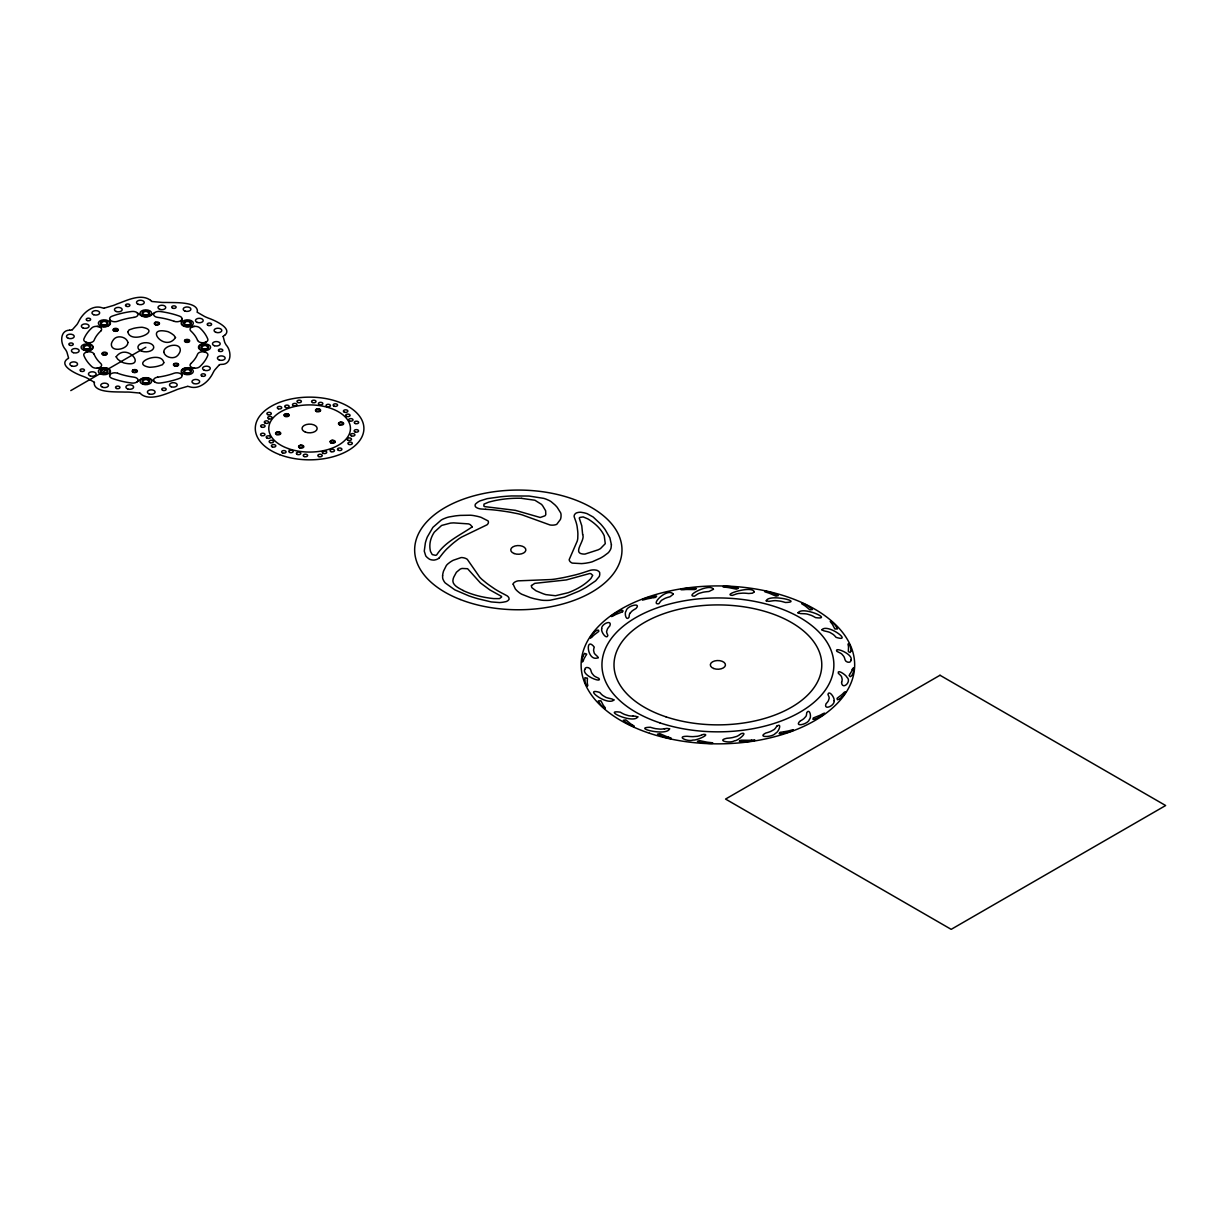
<?xml version="1.0" encoding="UTF-8"?>
<svg xmlns="http://www.w3.org/2000/svg" width="1227" height="1227" viewBox="0 0 1227 1227"><rect width="100%" height="100%" fill="white"/><g stroke="black" fill="none" stroke-linecap="round" stroke-linejoin="round"><path stroke-width="1.5" d="M587.365 680.019L587.426 678.746A6.534 3.773 0 0 0 587.38 678.132L584.911 677.733L585.003 681.292A36.933 21.319 0 0 0 586.567 685.663L586.598 685.709A3.252 1.871 0 0 0 586.92 686.184M587.334 680.525L587.288 682.672A24.325 14.049 0 0 0 587.442 683.884L587.702 685.019A30.997 17.899 0 0 1 587.81 685.663L587.043 686.215M68.528 357.87L67.01 352.425A27.623 15.951 0 0 0 66.227 350.769L65.905 350.216A46.028 26.58 0 0 1 65.568 349.618C60.108 343.959 59.602 330.216 69.617 330.186M824.697 713.47L824.697 713.5A3.252 1.871 0 0 1 824.237 713.976A36.933 21.319 0 0 1 819.038 717.35M223.161 336.566L224.648 342.118A27.623 15.951 0 0 0 225.431 343.759L225.768 344.327A46.028 26.58 0 0 1 226.09 344.91C231.642 350.753 232.041 364.603 221.642 364.373A6.104 3.528 0 0 0 219.48 364.664M109.648 375.416L110.445 371.796A6.35 3.666 0 0 0 103.344 367.701L97.071 368.161M182.01 319.112L181.213 322.732A6.35 3.666 0 0 0 188.314 326.842L194.587 326.382M830.342 621.383L830.51 621.92A30.997 17.899 0 0 0 830.94 622.503L831.783 623.546A24.325 14.049 0 0 1 832.596 624.666L834.559 628.439A6.534 3.773 0 0 0 834.943 629.006L837.489 628.945L835.495 625.571A36.933 21.319 0 0 0 831.676 621.69A3.252 1.871 0 0 0 831.062 621.261L830.495 621.291M852.274 669.681L852.504 668.96A30.997 17.899 0 0 1 852.734 668.332L853.823 668.009M852.351 669.405L852.136 670.095A24.325 14.049 0 0 1 851.63 671.276L850.434 673.301M94.418 382.333A6.104 3.528 0 0 1 94.172 383.606C95.277 393.161 116.396 391.674 124.909 392.073A46.028 26.58 0 0 0 125.982 392.073L126.994 392.057A27.623 15.951 0 0 1 129.97 392.149L139.571 393.039M582.733 656.782L584.543 653.377L586.675 654.114A6.534 3.773 0 0 1 586.399 654.789L585.754 655.847M852.059 675.203L853.056 672.994A36.933 21.319 0 0 0 853.915 668.546L853.915 668.5A3.252 1.871 0 0 0 853.854 667.994M851.86 675.617L850.311 676.706L849.13 675.571A6.534 3.773 0 0 1 849.391 674.988L850.234 673.623M590.463 637.181L590.494 637.135A36.933 21.319 0 0 1 593.623 633.04M585.248 656.629L584.159 658.5A24.325 14.049 0 0 0 583.653 659.681L583.285 660.816A30.997 17.899 0 0 1 583.055 661.43L582.073 661.859M629.896 613.347L631.997 611.077A26.871 15.522 0 0 1 634.926 609.144L635.356 608.899A25.721 14.847 0 0 0 635.985 608.531C641.966 601.997 626.66 605.831 626.184 610.801C623.991 612.979 626.199 621.66 629.006 617.258A51.565 29.77 0 0 0 629.144 616.353L629.252 615.433A30.522 17.623 0 0 1 629.344 614.804L629.39 614.604A11.488 6.626 0 0 1 629.88 613.347M776.936 726.047C782.427 722.32 778.593 732.427 775.418 733.332C773.041 737.289 756.522 737.872 765.633 733.102A25.721 14.847 0 0 1 766.43 732.872L766.967 732.718A26.871 15.522 0 0 0 770.801 731.384L774.007 729.605A11.488 6.626 0 0 0 775.157 728.501L775.311 728.317A30.522 17.623 0 0 0 775.74 727.734L776.338 726.875A51.565 29.77 0 0 1 776.936 726.047M439.312 557.81L441.337 555.279A109.157 63.022 0 0 1 446.674 549.067L451.107 544.987A210.645 121.611 0 0 1 453.852 542.625L458.53 539.036A53.973 31.166 0 0 1 461.689 537.043L486.996 524.819A8.221 4.739 0 0 0 488.423 522.472L488.361 521.598A4.923 2.837 0 0 0 487.993 520.861L481.076 517.349A38.39 22.163 0 0 0 477.073 516.26L473.821 515.616A23.911 13.804 0 0 0 470.401 515.217L460.278 515.401A70.552 40.736 0 0 0 455.37 515.892L448.944 516.981A20.522 11.841 0 0 0 446.214 517.794L443.775 518.76A24.985 14.433 0 0 0 441.306 520.003L432.901 527.365L427.303 537.027A125.66 72.546 0 0 0 425.355 542.947L424.266 551.138L425.754 555.908A30.92 17.853 0 0 0 427.425 557.672L429.358 559.129A5.169 2.991 0 0 0 430.232 559.512L430.539 559.604A8.313 4.801 0 0 0 431.889 559.926L433.361 560.079A4.248 2.454 0 0 0 434.45 560.033L436.183 559.619A8.834 5.092 0 0 0 439.327 557.81M593.684 633.055C594.374 631.629 599.267 628.27 598.807 631.307A6.534 3.773 0 0 1 598.239 631.813L594.129 634.942A24.325 14.049 0 0 0 593.009 635.985L592.058 636.997A30.997 17.899 0 0 1 591.491 637.549L590.524 637.887M842.105 696.706L839.974 698.638M680.924 589.374L681.031 589.297A3.252 1.871 0 0 1 681.829 589.083L681.905 589.067A36.933 21.319 0 0 1 689.482 588.132L696.445 588.531L694.942 589.527A6.534 3.773 0 0 1 693.899 589.558L687.089 589.481A24.325 14.049 0 0 0 684.988 589.573L684.267 589.62M754.85 740.433L754.881 740.402A3.252 1.871 0 0 1 753.961 740.679L753.884 740.709A36.933 21.319 0 0 1 746.323 741.645L741.721 741.752M839.559 698.991L837.443 699.743L836.998 698.47A6.534 3.773 0 0 1 837.55 697.948L841.661 694.819A24.325 14.049 0 0 0 842.78 693.776L843.731 692.78A30.997 17.899 0 0 1 844.299 692.227L845.357 691.921M154.725 312.594L150.86 315.477A6.35 3.666 0 0 1 140.814 315.477L136.933 312.594M136.933 381.95L140.814 379.066A6.35 3.666 0 0 1 150.86 379.066L154.725 381.95M740.034 734.452L740.295 734.267A51.565 29.77 0 0 1 741.323 733.593C748.976 731.43 737.611 741.2 734.467 740.786C730.326 743.623 715.786 740.709 726.783 738.286A25.721 14.847 0 0 1 727.672 738.194L728.271 738.148A26.871 15.522 0 0 0 732.611 737.565L736.614 736.445A11.488 6.626 0 0 0 738.301 735.602L738.547 735.448A30.522 17.623 0 0 0 739.267 734.973L739.513 734.804M622.61 611.706C624.528 608.684 618.454 611.383 616.798 612.457M72.362 329.695L76.81 324.695A27.638 15.951 0 0 0 77.868 323.084L78.16 322.532A46.028 26.58 0 0 1 78.497 321.934C82.408 313.545 92.071 304.526 101.918 307.701A6.104 3.528 0 0 0 103.958 308.207M219.296 364.848L214.848 369.848A27.623 15.951 0 0 0 213.789 371.444L213.498 372.011A46.028 26.58 0 0 1 213.161 372.594C209.25 381.06 199.725 389.803 189.863 386.873A6.104 3.528 0 0 0 187.7 386.336M723.117 586.491L723.301 586.414A3.252 1.871 0 0 1 724.16 586.368L724.252 586.353A36.933 21.319 0 0 1 731.952 586.813L738.347 588.362L736.415 589.113A6.534 3.773 0 0 1 735.387 588.96L728.961 587.672A24.325 14.049 0 0 0 726.905 587.38L724.958 587.166A30.997 17.899 0 0 1 723.869 587.027L723.04 586.813M712.642 743.301L712.504 743.363A3.252 1.871 0 0 1 711.629 743.409L711.553 743.424A36.933 21.319 0 0 1 703.838 742.964L701.231 742.534M70.783 390.6L145.829 347.272M764.712 591.307L765.034 591.215A3.252 1.871 0 0 1 765.893 591.322A36.933 21.319 0 0 1 773.056 593.147L778.301 595.601L776.062 596.123A6.534 3.773 0 0 1 775.173 595.801L769.758 593.423A24.325 14.049 0 0 0 767.949 592.779L766.215 592.242A30.997 17.899 0 0 1 765.249 591.905L764.605 591.583M671 738.501L670.878 738.547A3.252 1.871 0 0 1 669.911 738.455A36.933 21.319 0 0 1 662.733 736.629L657.503 734.16L659.743 733.639A6.534 3.773 0 0 1 660.617 733.976L666.046 736.338A24.325 14.049 0 0 0 667.841 736.982L668.27 737.12M801.676 603.316L802.151 603.239A3.252 1.871 0 0 1 802.903 603.485L802.979 603.5A36.933 21.319 0 0 1 808.746 606.491M634.114 726.461L633.699 726.537A3.252 1.871 0 0 1 632.887 726.292A36.933 21.319 0 0 1 627.043 723.286M614.067 615.417L614.589 615.126A24.325 14.049 0 0 1 616.199 614.328L621.798 612.089A6.534 3.773 0 0 0 622.61 611.706M613.715 615.601L613.147 615.908A30.997 17.899 0 0 1 612.319 616.337L611.276 616.537M224.587 335.385C233.36 328.376 214.065 320.063 208.375 318.13A46.028 26.58 0 0 0 207.501 317.762L206.673 317.425A27.623 15.951 0 0 1 204.357 316.351L197.486 312.364M818.992 717.32L816.17 718.654M815.341 719.037L812.934 719.359L813.194 718.071A6.534 3.773 0 0 1 813.992 717.688L819.59 715.448A24.325 14.049 0 0 0 821.2 714.651L822.642 713.869A30.997 17.899 0 0 1 823.47 713.439L824.544 713.255M85.767 352.394L90.767 350.17A6.35 3.666 0 0 0 90.767 344.373L85.767 342.134M205.891 342.134L200.891 344.373A6.35 3.666 0 0 0 200.891 350.17L205.891 352.394M792.719 730.571L792.78 730.556A36.933 21.319 0 0 1 786.016 732.826L782.887 733.485M701.706 734.988L702.074 734.866A51.565 29.77 0 0 1 703.393 734.406C711.66 733.915 695.77 740.924 693.04 740.019C687.749 742.182 675.387 736.292 687.059 736.277A25.721 14.847 0 0 1 687.948 736.353L688.546 736.415A26.871 15.522 0 0 0 692.994 736.645L697.396 736.292A11.488 6.626 0 0 0 699.451 735.771L699.773 735.679A30.522 17.623 0 0 0 700.709 735.356L701.031 735.234M780.065 732.473L779.13 733.654L782.289 733.623M652.902 597.856L654.758 597.534A6.534 3.773 0 0 0 655.739 597.319L656.66 596.123L649.804 596.997A36.933 21.319 0 0 0 643.086 599.205L643.009 599.221A3.252 1.871 0 0 0 642.335 599.558M784.283 731.691L787.55 731.108A24.325 14.049 0 0 0 789.513 730.648L791.308 730.157A30.997 17.899 0 0 1 792.32 729.896L793.317 729.835M651.782 598.024L648.239 598.669A24.325 14.049 0 0 0 646.292 599.129L644.482 599.62A30.997 17.899 0 0 1 643.469 599.88L642.534 599.957M783.455 731.829L781.032 732.243A6.534 3.773 0 0 0 780.05 732.458M664.206 728.792L664.973 728.669M104.295 308.115L112.976 305.584A27.623 15.951 0 0 0 115.461 304.649L116.274 304.296A46.028 26.58 0 0 1 117.148 303.928C126.933 300.431 141.243 293.115 150.584 300.354M187.363 386.413L178.682 388.959A27.623 15.951 0 0 0 176.197 389.895L175.384 390.247A46.028 26.58 0 0 1 174.51 390.615C164.771 394.434 149.924 401.014 141.136 394.266A6.104 3.528 0 0 0 139.939 393.085M751.522 740.142L752.78 740.05A30.997 17.899 0 0 1 753.884 739.988L754.82 740.08M683.776 589.666L683.01 589.712A30.997 17.899 0 0 1 681.921 589.773L681.046 589.727M751.292 740.172L750.801 740.203A24.325 14.049 0 0 1 748.7 740.295L742.044 740.203A6.534 3.773 0 0 0 740.847 740.249L739.329 741.2L741.599 741.768M69.74 330.17L70.016 330.155A6.104 3.528 0 0 0 72.178 329.879M632.626 716.077L633.423 716.108M521.674 498.377L534.895 500.233L541.552 504.404A99.954 57.7 0 0 1 542.84 506.045L545.647 510.8L545.8 514.558A8.558 4.939 0 0 1 544.941 515.815L540.202 517.487L515.386 510.34L484.757 506.628A4.049 2.347 0 0 1 483.821 506.076L484.005 504.098L488.607 502.18A67.102 38.743 0 0 1 521.674 498.3M485.693 509.297L480.892 508.975A8.834 5.092 0 0 1 476.935 507.809L475.723 506.981A4.248 2.454 0 0 1 475.309 506.398L475.11 505.539A8.313 4.801 0 0 1 475.217 504.711L475.278 504.512A5.169 2.991 0 0 1 475.647 503.914L477.441 502.395A30.92 17.853 0 0 1 479.849 500.938L487.211 498.653L501.076 496.72A125.66 72.546 0 0 1 511.414 495.953L529.052 496.045L543.776 498.377A24.985 14.433 0 0 1 546.598 499.358L548.944 500.386A20.522 11.841 0 0 1 551.107 501.644L554.895 504.834A70.552 40.736 0 0 1 557.242 507.38L560.678 512.886A23.911 13.804 0 0 1 561.061 514.88L561.015 516.858A38.39 22.163 0 0 1 560.448 519.404L556.797 524.282A4.923 2.837 0 0 1 555.693 524.711L554.267 525.018A8.221 4.739 0 0 1 549.987 524.957L522.027 514.834A53.973 31.166 0 0 0 517.748 513.714L510.401 512.257A210.645 121.611 0 0 0 505.662 511.475L497.548 510.34A109.157 63.022 0 0 0 485.693 509.312M97.071 326.382L103.344 326.842A6.35 3.666 0 0 0 110.445 322.732L109.648 319.112M194.587 368.161L188.314 367.701A6.35 3.666 0 0 0 181.213 371.796L182.01 375.416M700.632 742.442L699.405 742.243M699.298 742.228L697.427 741.261L699.39 740.663A6.534 3.773 0 0 1 700.402 740.801L703.04 741.353M703.592 741.461L706.829 742.105A24.325 14.049 0 0 0 708.884 742.381L710.832 742.596A30.997 17.899 0 0 1 711.921 742.734L712.764 742.979M848.839 643.608L847.995 644.114A30.997 17.899 0 0 0 848.102 644.742L848.348 645.893A24.325 14.049 0 0 1 848.517 647.104L848.363 651.031A6.534 3.773 0 0 0 848.424 651.644L850.096 652.519L851.047 651.123M152.087 301.505L161.703 302.394A27.623 15.951 0 0 0 164.663 302.471L165.676 302.471A46.028 26.58 0 0 1 166.749 302.471C175.124 302.716 196.78 301.627 197.44 310.922A6.104 3.528 0 0 0 197.24 312.21M604.758 708.485L605.31 707.887A30.997 17.899 0 0 0 604.85 707.273L604.006 706.231A24.325 14.049 0 0 1 603.193 705.096L601.23 701.338A6.534 3.773 0 0 0 600.847 700.77L598.285 700.893L600.294 704.191A36.933 21.319 0 0 0 604.129 708.086L604.159 708.117M668.485 737.182L669.589 737.534A30.997 17.899 0 0 1 670.54 737.856L671.215 738.225M463.146 590.463C458.944 588.224 451.183 584.865 453.177 578.837A99.954 57.7 0 0 1 453.806 577.073L456.398 572.273L460.094 569.19A8.558 4.939 0 0 1 462.058 568.454L467.594 568.715L480.401 582.917L489.941 589.972L501.398 596.322A4.049 2.347 0 0 1 501.582 597.089L499.435 598.623L493.76 598.607A67.102 38.743 0 0 1 463.054 590.524M632.196 724.835L633.071 725.356A30.997 17.899 0 0 1 633.792 725.847L634.236 726.246M632.028 724.728L631.706 724.528A24.325 14.049 0 0 1 630.325 723.593L626.445 720.372A6.534 3.773 0 0 0 625.785 719.896L623.347 720.28L627.089 723.255M808.7 606.521L812.443 609.497L810.019 609.865A6.534 3.773 0 0 1 809.345 609.405L805.464 606.184A24.325 14.049 0 0 0 804.084 605.248L802.734 604.405A30.997 17.899 0 0 1 801.998 603.929L801.568 603.561M94.172 382.18L87.316 378.192A27.623 15.951 0 0 0 85 377.118L84.172 376.781A46.028 26.58 0 0 1 83.298 376.413C77.715 374.572 58.236 366.121 67.071 359.158A6.104 3.528 0 0 0 68.543 358.192M845.449 691.997L845.495 692.105A3.252 1.871 0 0 1 845.311 692.595A36.933 21.319 0 0 1 842.167 696.737M590.34 637.764L590.325 637.733A3.252 1.871 0 0 1 590.478 637.181M851.017 650.77L850.786 648.485A36.933 21.319 0 0 0 849.222 644.098L849.207 644.068A3.252 1.871 0 0 0 848.869 643.592M841.768 681.829A26.871 15.522 0 0 0 842.182 679.267L841.569 676.721A11.488 6.626 0 0 0 840.679 675.525L840.51 675.356A30.522 17.623 0 0 0 839.958 674.804L839.099 674.022A51.565 29.77 0 0 1 838.302 673.255C837.09 668.822 846.093 674.988 846.967 677.273C852.029 681.445 842.52 690.448 841.553 682.687A25.721 14.847 0 0 1 841.676 682.181M800.863 720.632A26.871 15.522 0 0 0 803.808 718.7L805.894 716.43A11.488 6.626 0 0 0 806.4 715.172L806.446 714.958A30.522 17.623 0 0 0 806.538 714.329L806.66 713.408A51.565 29.77 0 0 1 806.783 712.519C809.835 708.04 811.814 717.366 809.36 719.467C808.409 724.145 793.808 727.642 799.805 721.246A25.721 14.847 0 0 1 800.433 720.878M793.455 730.218A3.252 1.871 0 0 1 792.765 730.54M604.727 708.5A3.252 1.871 0 0 1 604.175 708.117M582.672 656.767A36.933 21.319 0 0 0 581.874 661.215A3.252 1.871 0 0 0 581.935 661.767M616.752 612.426A36.933 21.319 0 0 0 611.583 615.755A3.252 1.871 0 0 0 611.077 616.23M151.719 301.459A6.104 3.528 0 0 1 150.63 300.339M223.115 336.351A6.104 3.528 0 0 1 224.618 335.4M598.285 657.626C587.073 662.81 584.712 635.126 594.251 647.089A25.721 14.847 0 0 1 594.113 647.595L594.006 647.948A26.871 15.522 0 0 0 593.607 650.509L594.221 653.055A11.488 6.626 0 0 0 595.11 654.236L595.279 654.42A30.522 17.623 0 0 0 595.847 654.957L596.69 655.755A51.565 29.77 0 0 1 597.488 656.522L598.285 657.626M713.454 589.267L709.007 591.491A25.721 14.847 0 0 1 708.132 591.567L707.534 591.629A26.871 15.522 0 0 0 703.178 592.196L699.175 593.316A11.488 6.626 0 0 0 697.488 594.175L697.243 594.328A30.522 17.623 0 0 0 696.522 594.804L695.494 595.509A51.565 29.77 0 0 1 694.482 596.184C683.884 596.322 710.019 582.656 713.454 589.328M673.332 594.159L670.157 596.675A25.721 14.847 0 0 1 669.359 596.905L668.822 597.058A26.871 15.522 0 0 0 664.988 598.377L661.782 600.156A11.488 6.626 0 0 0 660.647 601.276L660.494 601.46A30.522 17.623 0 0 0 660.065 602.043L659.451 602.902A51.565 29.77 0 0 1 658.853 603.73C649.497 605.402 667.457 586.981 673.332 594.159M611.414 544.757L611.061 547.963A24.985 14.433 0 0 1 610.34 549.819L609.359 551.429A20.522 11.841 0 0 1 607.963 553.009L603.868 556.061A70.552 40.736 0 0 1 600.417 558.132L592.411 561.721A23.911 13.804 0 0 1 589.236 562.564L585.954 563.147A38.39 22.163 0 0 1 581.583 563.607L572.426 563.116A4.923 2.837 0 0 1 571.368 562.656L570.432 561.951A8.221 4.739 0 0 1 569.19 559.589L577.227 541.107A53.973 31.166 0 0 0 577.764 538.423L577.886 533.929A210.645 121.611 0 0 0 577.702 531.092L577.089 526.276A109.157 63.022 0 0 0 575.126 519.45L574.175 516.705A8.834 5.092 0 0 1 574.88 514.174L575.862 513.254A4.248 2.454 0 0 1 576.69 512.855L578.04 512.472A8.313 4.801 0 0 1 579.466 512.273L579.804 512.257A5.169 2.991 0 0 1 580.908 512.257L583.945 512.779A30.92 17.853 0 0 1 587.089 513.653L593.147 516.996L600.616 524.006A125.66 72.546 0 0 1 605.064 529.45L609.896 537.871L611.414 544.757M116.151 356.796L117.7 359.174A32.73 18.896 0 0 0 118.329 359.68L118.804 360.032A25.813 14.893 0 0 0 121.074 361.566A25.813 14.893 0 0 0 123.728 362.87C148.436 369.051 127.194 341.658 116.151 356.796M175.507 337.548C164.97 353.115 142.899 325.569 167.946 331.658A25.813 14.893 0 0 1 170.584 332.977A25.813 14.893 0 0 1 172.854 334.511L173.329 334.864A32.73 18.896 0 0 1 173.958 335.37L175.507 337.548M754.237 591.828L752.519 593.193L748.731 593.5A25.721 14.847 0 0 1 747.841 593.423L747.243 593.362A26.871 15.522 0 0 0 742.795 593.132L738.393 593.485A11.488 6.626 0 0 0 736.338 593.991L736.031 594.098A30.522 17.623 0 0 0 735.08 594.42L733.731 594.911A51.565 29.77 0 0 1 732.396 595.371C721.369 594.865 752.105 585.126 754.237 591.828M582.641 534.435C585.77 540.248 572.104 552.84 582.718 553.99A8.558 4.939 0 0 0 585.049 554.067L598.163 549.819A99.954 57.7 0 0 0 600.463 548.607L605.279 543.653L604.236 535.831A67.102 38.743 0 0 0 587.764 518.852L583.178 516.92L579.88 517.426A4.049 2.347 0 0 0 579.251 518.101L581.782 525.785L582.641 534.435M669.589 728.807C666.752 736.66 631.368 727.534 650.356 727.274A25.721 14.847 0 0 1 651.169 727.519L651.706 727.672A26.871 15.522 0 0 0 655.801 728.685L660.187 729.129A11.488 6.626 0 0 0 662.411 729.022L662.764 728.976A30.522 17.623 0 0 0 663.838 728.838L665.387 728.623A51.565 29.77 0 0 1 666.905 728.409L669.589 728.807M766.2 600.908L768.9 601.353A51.565 29.77 0 0 0 770.403 601.153L771.952 600.939A30.522 17.623 0 0 1 773.025 600.785L773.378 600.755A11.488 6.626 0 0 1 775.617 600.632L779.989 601.092A26.871 15.522 0 0 1 784.084 602.104L784.636 602.258A25.721 14.847 0 0 0 785.433 602.488C804.467 602.043 768.884 593.439 766.231 600.77M513.162 584.221L515.294 588.883A38.39 22.163 0 0 0 517.426 591.138L519.404 592.764A23.911 13.804 0 0 0 521.751 594.236L530.125 597.534A70.552 40.736 0 0 0 534.604 598.791L540.923 600.08A20.522 11.841 0 0 0 543.944 600.371L546.905 600.417A24.985 14.433 0 0 0 550.171 600.233L564.466 597.135L578.837 591.215A125.66 72.546 0 0 0 586.429 587.089L595.662 580.831L599.297 576.475A30.92 17.853 0 0 0 599.758 574.481L599.681 572.641A5.169 2.991 0 0 0 599.359 572.043L599.205 571.859A8.313 4.801 0 0 0 598.439 571.138L597.411 570.509A4.248 2.454 0 0 0 596.475 570.187L594.666 569.926A8.834 5.092 0 0 0 590.264 570.31L586.061 571.69A109.157 63.022 0 0 1 575.417 574.896L567.672 576.705A210.645 121.611 0 0 1 563.04 577.687L555.616 579.006A53.973 31.166 0 0 1 551.03 579.543L518.101 580.846A8.221 4.739 0 0 0 514.573 582.258L513.714 582.978A4.923 2.837 0 0 0 513.269 583.699L513.162 584.221M127.884 342.348C128.221 349.434 110.706 352.87 111.366 344.02A25.813 14.893 0 0 1 112.025 342.042A25.813 14.893 0 0 1 113.175 340.14L113.467 339.726A32.73 18.896 0 0 1 113.912 339.158C117.593 334.848 126.565 336.888 127.884 342.348M163.789 352.088C164.939 357.624 174.065 359.71 177.746 355.385A32.73 18.896 0 0 0 178.191 354.818L178.498 354.404A25.813 14.893 0 0 0 179.648 352.502A25.813 14.893 0 0 0 180.292 350.523C180.89 341.612 163.482 345.308 163.789 351.98M531.444 585.54L531.49 586.537A8.558 4.939 0 0 0 532.073 587.84L536.03 590.816L543.132 593.73A99.954 57.7 0 0 0 545.846 594.62L555.478 595.724L568.055 592.733A67.102 38.743 0 0 0 590.939 578.438L592.718 575.325L590.847 573.669A4.049 2.347 0 0 0 589.543 573.546L566.353 579.926L534.803 583.346L531.444 585.54M584.742 669.543C581.675 675.463 602.81 683.562 598.899 678.408A51.565 29.77 0 0 0 597.733 677.825L596.506 677.227A30.522 17.623 0 0 1 595.678 676.813L595.417 676.675A11.488 6.626 0 0 1 593.929 675.694L592.012 673.378A26.871 15.522 0 0 1 591.015 670.878L590.923 670.525A25.721 14.847 0 0 0 590.77 670.019C590.218 667.381 584.957 666.108 584.742 669.543M851.063 660.003C851.139 663.654 845.587 662.503 845.02 659.758A25.721 14.847 0 0 1 844.882 659.252L844.789 658.899A26.871 15.522 0 0 0 843.793 656.384L841.845 654.083A11.488 6.626 0 0 0 840.372 653.101L840.112 652.963A30.522 17.623 0 0 0 839.283 652.549L838.072 651.951A51.565 29.77 0 0 1 836.891 651.368C833.654 646.2 853.348 654.068 851.063 660.003M601.69 628.776C600.647 631.721 606.751 640.126 607.856 635.448A51.565 29.77 0 0 0 607.503 634.574L607.12 633.669A30.522 17.623 0 0 1 606.874 633.055L606.813 632.856A11.488 6.626 0 0 1 606.598 631.568L607.411 629.037A26.871 15.522 0 0 1 609.144 626.675L609.42 626.353A25.721 14.847 0 0 0 609.834 625.893C612.549 619.114 601 623.945 601.69 628.776M834.099 700.74C835.142 705.571 823.378 710.801 825.97 703.884A25.721 14.847 0 0 1 826.369 703.408L826.645 703.102A26.871 15.522 0 0 0 828.394 700.74L829.176 698.209A11.488 6.626 0 0 0 828.977 696.921L828.915 696.721A30.522 17.623 0 0 0 828.67 696.092L828.286 695.203A51.565 29.77 0 0 1 827.934 694.329C828.992 689.681 834.989 697.856 834.099 700.74M442.594 575.693L442.64 577.825A20.522 11.841 0 0 0 443.116 579.573L443.959 581.215A24.985 14.433 0 0 0 445.248 582.963L454.788 589.834L468.959 595.908A125.66 72.546 0 0 0 478.116 598.791L491.291 601.936L499.588 602.58A30.92 17.853 0 0 0 503.009 602.212L506.015 601.613A5.169 2.991 0 0 0 506.904 601.245L507.165 601.107A8.313 4.801 0 0 0 508.101 600.463L508.822 599.696A4.248 2.454 0 0 0 509.067 599.083L508.944 598.009A8.834 5.092 0 0 0 506.935 595.724L503.361 593.837A109.157 63.022 0 0 1 494.803 588.991L489.435 585.294A210.645 121.611 0 0 1 486.383 583.055L481.92 579.374A53.973 31.166 0 0 1 479.604 577.027L467.303 559.343A8.221 4.739 0 0 0 463.883 557.856L462.426 557.61A4.923 2.837 0 0 0 461.091 557.579L453.177 560.294A38.39 22.163 0 0 0 450.125 562.15L448.054 563.745A23.911 13.804 0 0 0 446.352 565.494L443.53 571.107A70.552 40.736 0 0 0 442.824 573.96L442.594 575.693M127.853 331.673C129.771 344.894 162.976 330.738 142.041 327.256A32.73 18.896 0 0 0 140.967 327.318L140.2 327.364A25.813 14.893 0 0 0 136.764 327.747A25.813 14.893 0 0 0 133.482 328.407L129.172 329.833L127.853 331.673M163.82 362.732L162.485 364.71L158.191 366.121A25.813 14.893 0 0 1 154.893 366.796A25.813 14.893 0 0 1 151.458 367.164L150.691 367.226A32.73 18.896 0 0 1 149.617 367.287C128.789 363.683 161.596 349.848 163.82 362.732M613.929 699.881L611.966 698.976A51.565 29.77 0 0 0 610.525 698.623L609.052 698.286A30.522 17.623 0 0 1 608.04 698.025L607.718 697.948A11.488 6.626 0 0 1 605.785 697.289L602.718 695.433A26.871 15.522 0 0 1 600.432 693.209L600.156 692.902A25.721 14.847 0 0 0 599.742 692.442C582.304 687.105 607.028 706.185 613.883 700.034M821.86 629.834L823.823 630.801A51.565 29.77 0 0 0 825.265 631.153L826.737 631.491A30.522 17.623 0 0 1 827.75 631.736L828.072 631.828A11.488 6.626 0 0 1 830.004 632.488L833.072 634.344A26.871 15.522 0 0 1 835.372 636.552L835.648 636.859A25.721 14.847 0 0 0 836.047 637.334C853.823 642.933 827.688 623.086 821.906 629.727M472.242 526.858C460.125 535.248 444.987 541.843 436.643 554.957A4.049 2.347 0 0 1 435.447 555.31L432.241 554.589L430.508 551.475A67.102 38.743 0 0 1 434.343 532.119L441.597 525.463L450.524 523.085A99.954 57.7 0 0 1 453.637 522.886L468.576 523.898A8.558 4.939 0 0 1 470.37 524.757L472.242 526.858M637.795 716.875C633.255 724.298 601.368 709.421 620.264 712.181A25.721 14.847 0 0 1 620.908 712.534L621.337 712.795A26.871 15.522 0 0 0 624.696 714.482L628.623 715.694A11.488 6.626 0 0 0 630.801 715.985L631.153 716.001A30.522 17.623 0 0 0 632.242 716.062L633.838 716.123A51.565 29.77 0 0 1 635.387 716.2L637.795 716.875M798.01 612.84L800.403 613.561A51.565 29.77 0 0 0 801.952 613.638L803.547 613.715A30.522 17.623 0 0 1 804.636 613.761L804.989 613.791A11.488 6.626 0 0 1 807.182 614.067L811.093 615.294A26.871 15.522 0 0 1 814.452 616.982L814.881 617.227A25.721 14.847 0 0 0 815.526 617.595C834.406 620.31 802.673 605.586 798.01 612.84M101.795 321.842L100.921 323.698L103.283 325.063L106.504 324.557L107.362 322.701L105.016 321.351L101.795 321.842M102.915 352.686L102.316 354.005L103.973 354.956L106.243 354.603L106.856 353.299L102.915 352.686M113.973 328.882L113.359 330.186L115.031 331.152L117.301 330.799L117.899 329.48L113.973 328.882M133.114 370.125L132.516 371.428L134.172 372.394L136.442 372.042L137.041 370.738L133.114 370.125M155.215 322.502L154.617 323.805L156.274 324.772L158.544 324.419L159.157 323.1L155.215 322.502M174.372 363.744L173.759 365.048L175.415 366.014L177.685 365.661L178.298 364.358L174.372 363.744M185.415 339.925L184.817 341.244L186.473 342.195L188.743 341.842L189.341 340.539L185.415 339.925M185.154 369.971L184.295 371.827L186.657 373.192L189.878 372.701L190.737 370.83L188.375 369.48L185.154 369.971M85.215 345.6L83.543 347.272L85.215 348.928L88.543 348.928L90.215 347.272L88.543 345.6L85.215 345.6M203.115 345.6L201.443 347.272L203.115 348.928L206.443 348.928L208.115 347.272L206.443 345.6L203.115 345.6M103.283 369.48L100.921 370.83L101.795 372.701L105.016 373.192L107.362 371.827L106.504 369.971L103.283 369.48M186.657 321.351L184.295 322.701L185.154 324.557L188.375 325.063L190.737 323.698L189.878 321.842L186.657 321.351M285.968 413.867L284.311 414.833L284.909 416.137L288.851 415.539L288.238 414.22L285.968 413.867M277.532 432.042L275.876 432.993L276.489 434.312L280.416 433.698L279.802 432.395L277.532 432.042M317.425 409.005L315.768 409.971L316.382 411.275L320.308 410.662L319.695 409.358L317.425 409.005M300.569 445.34L298.913 446.291L299.511 447.61L303.452 446.996L302.839 445.692L300.569 445.34M340.462 422.303L338.805 423.269L339.404 424.573L343.345 423.959L342.732 422.655L340.462 422.303M332.026 440.462L330.37 441.429L330.983 442.732L334.91 442.134L334.296 440.815L332.026 440.462M940.005 675.264L725.556 799.068L951.186 929.345L1165.65 805.526L940.005 675.264M145.829 311.305L142.946 312.272L142.946 314.189L145.829 315.155L148.712 314.189L148.712 312.272L145.829 311.305M145.829 379.373L142.946 380.339L142.946 382.272L145.829 383.223L148.712 382.272L148.712 380.339L145.829 379.373M713.669 668.5A7.561 4.356 0 0 0 725.433 665.203A7.561 4.356 0 0 0 714.589 660.97A7.561 4.356 0 0 0 713.669 668.5M649.512 733.271A136.764 78.957 0 0 0 854.667 664.881A136.764 78.957 0 0 0 649.512 596.506A136.764 78.957 0 0 0 649.512 733.271M659.911 722.872A115.982 66.964 0 0 0 833.869 664.881A115.982 66.964 0 0 0 659.911 606.905A115.982 66.964 0 0 0 659.911 722.872M665.954 716.829A103.881 59.97 0 0 0 821.783 664.881A103.881 59.97 0 0 0 665.954 612.948A103.881 59.97 0 0 0 665.954 716.829M514.082 553.515A7.561 4.356 0 0 0 525.846 550.217A7.561 4.356 0 0 0 515.018 545.984A7.561 4.356 0 0 0 514.082 553.515M460.202 599.482A103.681 59.862 0 0 0 621.721 554.175A103.681 59.862 0 0 0 473.008 496.076A103.681 59.862 0 0 0 460.202 599.482M305.37 432.088A7.561 4.356 0 0 0 317.149 428.79A7.561 4.356 0 0 0 306.305 424.557A7.561 4.356 0 0 0 305.37 432.088M316.627 411.582A2.623 1.518 0 0 0 320.646 410.385A2.623 1.518 0 0 0 316.842 408.974A2.623 1.518 0 0 0 316.627 411.582M339.71 424.91A2.623 1.518 0 0 0 343.683 423.652A2.623 1.518 0 0 0 339.818 422.287A2.623 1.518 0 0 0 339.71 424.91M331.336 443.085A2.623 1.518 0 0 0 335.262 441.781A2.623 1.518 0 0 0 331.336 440.462A2.623 1.518 0 0 0 331.336 443.085M299.756 447.916A2.623 1.518 0 0 0 303.79 446.72A2.623 1.518 0 0 0 299.971 445.309A2.623 1.518 0 0 0 299.756 447.916M276.781 434.634A2.623 1.518 0 0 0 280.768 433.376A2.623 1.518 0 0 0 276.888 432.027A2.623 1.518 0 0 0 276.781 434.634M285.109 416.428A2.623 1.518 0 0 0 289.189 415.293A2.623 1.518 0 0 0 285.431 413.821A2.623 1.518 0 0 0 285.109 416.428M288.222 448.576A40.844 23.589 0 0 0 350.431 429.128A40.844 23.589 0 0 0 290.155 407.747A40.844 23.589 0 0 0 288.222 448.576M279.649 454.634A54.31 31.35 0 0 0 363.805 430.386A54.31 31.35 0 0 0 285.354 400.431A54.31 31.35 0 0 0 279.649 454.634M355.232 423.53A2.224 1.288 0 0 0 358.683 422.533A2.224 1.288 0 0 0 355.462 421.321A2.224 1.288 0 0 0 355.232 423.53M349.588 420.953A2.224 1.288 0 0 0 353.023 419.956A2.224 1.288 0 0 0 349.818 418.729A2.224 1.288 0 0 0 349.588 420.953M346.643 416.459A2.224 1.288 0 0 0 350.078 415.462A2.224 1.288 0 0 0 346.873 414.235A2.224 1.288 0 0 0 346.643 416.459M344.404 412.18A2.224 1.288 0 0 0 347.855 411.183A2.224 1.288 0 0 0 344.634 409.956A2.224 1.288 0 0 0 344.404 412.18M348.882 444.419A2.224 1.288 0 0 0 352.333 443.422A2.224 1.288 0 0 0 349.112 442.211A2.224 1.288 0 0 0 348.882 444.419M348.054 440.294A2.224 1.288 0 0 0 351.505 439.297A2.224 1.288 0 0 0 348.284 438.07A2.224 1.288 0 0 0 348.054 440.294M351.474 435.907A2.224 1.288 0 0 0 354.91 434.925A2.224 1.288 0 0 0 351.689 433.698A2.224 1.288 0 0 0 351.474 435.907M355.124 431.965A2.224 1.288 0 0 0 358.575 430.968A2.224 1.288 0 0 0 355.355 429.757A2.224 1.288 0 0 0 355.124 431.965M318.805 456.597A2.224 1.288 0 0 0 322.256 455.6A2.224 1.288 0 0 0 319.035 454.389A2.224 1.288 0 0 0 318.805 456.597M323.284 453.346A2.224 1.288 0 0 0 326.735 452.349A2.224 1.288 0 0 0 323.514 451.122A2.224 1.288 0 0 0 323.284 453.346M331.06 451.643A2.224 1.288 0 0 0 334.496 450.646A2.224 1.288 0 0 0 331.29 449.419A2.224 1.288 0 0 0 331.06 451.643M338.483 450.355A2.224 1.288 0 0 0 341.919 449.358A2.224 1.288 0 0 0 338.713 448.131A2.224 1.288 0 0 0 338.483 450.355M282.624 452.932A2.224 1.288 0 0 0 286.075 451.935A2.224 1.288 0 0 0 282.854 450.708A2.224 1.288 0 0 0 282.624 452.932M289.787 452.456A2.224 1.288 0 0 0 293.238 451.459A2.224 1.288 0 0 0 290.017 450.232A2.224 1.288 0 0 0 289.787 452.456M297.363 454.435A2.224 1.288 0 0 0 300.814 453.438A2.224 1.288 0 0 0 297.594 452.211A2.224 1.288 0 0 0 297.363 454.435M304.189 456.536A2.224 1.288 0 0 0 307.64 455.554A2.224 1.288 0 0 0 304.419 454.327A2.224 1.288 0 0 0 304.189 456.536M261.535 435.57A2.224 1.288 0 0 0 264.971 434.573A2.224 1.288 0 0 0 261.75 433.346A2.224 1.288 0 0 0 261.535 435.57M267.179 438.162A2.224 1.288 0 0 0 270.63 437.165A2.224 1.288 0 0 0 267.409 435.938A2.224 1.288 0 0 0 267.179 438.162M270.124 442.64A2.224 1.288 0 0 0 273.575 441.643A2.224 1.288 0 0 0 270.354 440.416A2.224 1.288 0 0 0 270.124 442.64M272.363 446.935A2.224 1.288 0 0 0 275.814 445.938A2.224 1.288 0 0 0 272.593 444.711A2.224 1.288 0 0 0 272.363 446.935M267.885 414.68A2.224 1.288 0 0 0 271.32 413.683A2.224 1.288 0 0 0 268.115 412.456A2.224 1.288 0 0 0 267.885 414.68M268.713 418.821A2.224 1.288 0 0 0 272.164 417.824A2.224 1.288 0 0 0 268.943 416.597A2.224 1.288 0 0 0 268.713 418.821M265.293 423.192A2.224 1.288 0 0 0 268.744 422.195A2.224 1.288 0 0 0 265.523 420.968A2.224 1.288 0 0 0 265.293 423.192M261.627 427.134A2.224 1.288 0 0 0 265.078 426.137A2.224 1.288 0 0 0 261.857 424.91A2.224 1.288 0 0 0 261.627 427.134M297.962 402.502A2.224 1.288 0 0 0 301.397 401.505A2.224 1.288 0 0 0 298.192 400.278A2.224 1.288 0 0 0 297.962 402.502M293.483 405.769A2.224 1.288 0 0 0 296.934 404.772A2.224 1.288 0 0 0 293.713 403.545A2.224 1.288 0 0 0 293.483 405.769M285.707 407.471A2.224 1.288 0 0 0 289.158 406.474A2.224 1.288 0 0 0 285.937 405.247A2.224 1.288 0 0 0 285.707 407.471M278.284 408.76A2.224 1.288 0 0 0 281.735 407.763A2.224 1.288 0 0 0 278.514 406.536A2.224 1.288 0 0 0 278.284 408.76M334.143 406.168A2.224 1.288 0 0 0 337.594 405.171A2.224 1.288 0 0 0 334.373 403.944A2.224 1.288 0 0 0 334.143 406.168M326.98 406.643A2.224 1.288 0 0 0 330.431 405.662A2.224 1.288 0 0 0 327.21 404.435A2.224 1.288 0 0 0 326.98 406.643M319.403 404.68A2.224 1.288 0 0 0 322.854 403.683A2.224 1.288 0 0 0 319.633 402.456A2.224 1.288 0 0 0 319.403 404.68M312.578 402.563A2.224 1.288 0 0 0 316.014 401.566A2.224 1.288 0 0 0 312.793 400.339A2.224 1.288 0 0 0 312.578 402.563M201.857 350.186A5.828 3.374 0 0 0 210.615 347.272A5.828 3.374 0 0 0 201.857 344.358A5.828 3.374 0 0 0 201.857 350.186M184.602 374.25A5.828 3.374 0 0 0 193.345 371.336A5.828 3.374 0 0 0 184.602 368.422A5.828 3.374 0 0 0 184.602 374.25M142.915 384.22A5.828 3.374 0 0 0 151.657 381.306A5.828 3.374 0 0 0 142.915 378.391A5.828 3.374 0 0 0 142.915 384.22M101.227 374.25A5.828 3.374 0 0 0 109.985 371.336A5.828 3.374 0 0 0 101.227 368.422A5.828 3.374 0 0 0 101.227 374.25M83.957 350.186A5.828 3.374 0 0 0 92.715 347.272A5.828 3.374 0 0 0 83.957 344.358A5.828 3.374 0 0 0 83.957 350.186M101.227 326.121A5.828 3.374 0 0 0 109.985 323.207A5.828 3.374 0 0 0 101.227 320.293A5.828 3.374 0 0 0 101.227 326.121M142.562 316.029A5.828 3.374 0 0 0 151.657 313.468A5.828 3.374 0 0 0 143.283 310.201A5.828 3.374 0 0 0 142.562 316.029M214.388 345.707A3.865 2.224 0 0 0 220.216 343.821A3.865 2.224 0 0 0 214.464 341.842A3.865 2.224 0 0 0 214.388 345.707M219.388 351.351A2.224 1.288 0 0 0 222.823 350.355A2.224 1.288 0 0 0 219.618 349.143A2.224 1.288 0 0 0 219.388 351.351M219.342 360.048A3.865 2.224 0 0 0 225.17 358.161A3.865 2.224 0 0 0 219.418 356.183A3.865 2.224 0 0 0 219.342 360.048M204.28 370.232A3.865 2.224 0 0 0 210.277 368.545A3.865 2.224 0 0 0 204.74 366.382A3.865 2.224 0 0 0 204.28 370.232M202.056 376.168A2.224 1.288 0 0 0 205.476 375.14A2.224 1.288 0 0 0 202.225 373.944A2.224 1.288 0 0 0 202.056 376.168M193.682 383.514A3.865 2.224 0 0 0 199.679 381.827A3.865 2.224 0 0 0 194.142 379.664A3.865 2.224 0 0 0 193.682 383.514M171.243 386.781A3.865 2.224 0 0 0 177.209 385.033A3.865 2.224 0 0 0 171.611 382.931A3.865 2.224 0 0 0 171.243 386.781M162.792 390.355A2.224 1.288 0 0 0 166.197 389.296A2.224 1.288 0 0 0 162.915 388.131A2.224 1.288 0 0 0 162.792 390.355M149.157 393.928A3.865 2.224 0 0 0 155.108 392.195A3.865 2.224 0 0 0 149.51 390.079A3.865 2.224 0 0 0 149.157 393.928M127.715 388.959A3.865 2.224 0 0 0 133.62 387.165A3.865 2.224 0 0 0 127.976 385.094A3.865 2.224 0 0 0 127.715 388.959M116.611 388.499A2.224 1.288 0 0 0 119.985 387.41A2.224 1.288 0 0 0 116.672 386.275A2.224 1.288 0 0 0 116.611 388.499M102.547 387.241A3.865 2.224 0 0 0 108.467 385.447A3.865 2.224 0 0 0 102.823 383.376A3.865 2.224 0 0 0 102.547 387.241M90.307 375.922A3.865 2.224 0 0 0 96.166 374.082A3.865 2.224 0 0 0 90.476 372.057A3.865 2.224 0 0 0 90.307 375.922M81.151 371.321A2.224 1.288 0 0 0 84.494 370.201A2.224 1.288 0 0 0 81.151 369.097A2.224 1.288 0 0 0 81.151 371.321M71.703 365.999A3.865 2.224 0 0 0 77.562 364.158A3.865 2.224 0 0 0 71.872 362.134A3.865 2.224 0 0 0 71.703 365.999M73.344 352.67A3.865 2.224 0 0 0 79.157 350.769A3.865 2.224 0 0 0 73.405 348.805A3.865 2.224 0 0 0 73.344 352.67M69.832 345.324A2.224 1.288 0 0 0 73.267 344.327A2.224 1.288 0 0 0 70.062 343.1A2.224 1.288 0 0 0 69.832 345.324M68.39 338.33A3.865 2.224 0 0 0 74.218 336.428A3.865 2.224 0 0 0 68.467 334.465A3.865 2.224 0 0 0 68.39 338.33M83.083 327.992A3.865 2.224 0 0 0 89.08 326.305A3.865 2.224 0 0 0 83.528 324.143A3.865 2.224 0 0 0 83.083 327.992M87.209 320.538A2.224 1.288 0 0 0 90.629 319.511A2.224 1.288 0 0 0 87.378 318.314A2.224 1.288 0 0 0 87.209 320.538M93.681 314.71A3.865 2.224 0 0 0 99.678 313.023A3.865 2.224 0 0 0 94.126 310.86A3.865 2.224 0 0 0 93.681 314.71M116.197 311.489A3.865 2.224 0 0 0 122.163 309.741A3.865 2.224 0 0 0 116.565 307.64A3.865 2.224 0 0 0 116.197 311.489M126.519 306.367A2.224 1.288 0 0 0 129.909 305.324A2.224 1.288 0 0 0 126.642 304.143A2.224 1.288 0 0 0 126.519 306.367M138.298 304.342A3.865 2.224 0 0 0 144.249 302.594A3.865 2.224 0 0 0 138.651 300.477A3.865 2.224 0 0 0 138.298 304.342M159.832 309.357A3.865 2.224 0 0 0 165.752 307.563A3.865 2.224 0 0 0 160.093 305.492A3.865 2.224 0 0 0 159.832 309.357M172.762 308.238A2.224 1.288 0 0 0 176.136 307.164A2.224 1.288 0 0 0 172.823 306.014A2.224 1.288 0 0 0 172.762 308.238M184.986 311.06A3.865 2.224 0 0 0 190.906 309.265A3.865 2.224 0 0 0 185.246 307.21A3.865 2.224 0 0 0 184.986 311.06M208.283 325.446A2.224 1.288 0 0 0 211.627 324.342A2.224 1.288 0 0 0 208.283 323.222A2.224 1.288 0 0 0 208.283 325.446M215.937 332.348A3.865 2.224 0 0 0 221.811 330.508A3.865 2.224 0 0 0 216.105 328.483A3.865 2.224 0 0 0 215.937 332.348M197.332 322.425A3.865 2.224 0 0 0 203.207 320.569A3.865 2.224 0 0 0 197.501 318.56A3.865 2.224 0 0 0 197.332 322.425M190.829 363.56A53.114 30.66 0 0 0 197.608 354.112A5.23 3.021 0 0 1 203.866 351.842A5.23 3.021 0 0 1 207.792 355.462A63.559 36.703 0 0 1 199.679 366.766A5.23 3.021 0 0 1 192.47 367.717A5.23 3.021 0 0 1 190.829 363.56M157.685 377.164A53.114 30.66 0 0 0 174.065 373.253A5.23 3.021 0 0 1 181.259 374.204A5.23 3.021 0 0 1 179.617 378.361A63.559 36.703 0 0 1 160.016 383.039A5.23 3.021 0 0 1 153.758 380.769A5.23 3.021 0 0 1 157.685 377.164M117.608 373.253A53.114 30.66 0 0 0 133.973 377.164A5.23 3.021 0 0 1 137.899 380.769A5.23 3.021 0 0 1 131.642 383.039A63.559 36.703 0 0 1 112.056 378.361A5.23 3.021 0 0 1 110.399 374.204A5.23 3.021 0 0 1 117.608 373.253M94.05 354.112A53.114 30.66 0 0 0 100.829 363.56A5.23 3.021 0 0 1 99.188 367.717A5.23 3.021 0 0 1 91.979 366.766A63.559 36.703 0 0 1 83.865 355.462A5.23 3.021 0 0 1 87.792 351.842A5.23 3.021 0 0 1 94.05 354.112M100.829 330.968A53.114 30.66 0 0 0 94.05 340.416A5.23 3.021 0 0 1 87.792 342.686A5.23 3.021 0 0 1 83.865 339.081A63.559 36.703 0 0 1 91.979 327.762A5.23 3.021 0 0 1 99.188 326.811A5.23 3.021 0 0 1 100.829 330.968M133.973 317.379A53.114 30.66 0 0 0 117.608 321.29A5.23 3.021 0 0 1 110.399 320.339A5.23 3.021 0 0 1 112.056 316.183A63.559 36.703 0 0 1 131.642 311.489A5.23 3.021 0 0 1 137.899 313.759A5.23 3.021 0 0 1 133.973 317.379M174.065 321.29A53.114 30.66 0 0 0 157.685 317.379A5.23 3.021 0 0 1 153.758 313.759A5.23 3.021 0 0 1 160.016 311.489A63.559 36.703 0 0 1 179.617 316.183A5.23 3.021 0 0 1 181.259 320.339A5.23 3.021 0 0 1 174.065 321.29M197.608 340.416A53.114 30.66 0 0 0 190.829 330.968A5.23 3.021 0 0 1 192.47 326.811A5.23 3.021 0 0 1 199.679 327.762A63.559 36.703 0 0 1 207.792 339.081A5.23 3.021 0 0 1 203.866 342.686A5.23 3.021 0 0 1 197.608 340.416M184.602 326.121A5.828 3.374 0 0 0 193.345 323.207A5.828 3.374 0 0 0 184.602 320.293A5.828 3.374 0 0 0 184.602 326.121M202.884 349.158A3.788 2.193 0 0 0 208.575 347.272A3.788 2.193 0 0 0 202.884 345.37A3.788 2.193 0 0 0 202.884 349.158M185.614 373.223A3.788 2.193 0 0 0 191.305 371.336A3.788 2.193 0 0 0 185.614 369.434A3.788 2.193 0 0 0 185.614 373.223M143.942 383.192A3.788 2.193 0 0 0 149.617 381.306A3.788 2.193 0 0 0 143.942 379.404A3.788 2.193 0 0 0 143.942 383.192M102.255 373.223A3.788 2.193 0 0 0 107.93 371.336A3.788 2.193 0 0 0 102.255 369.434A3.788 2.193 0 0 0 102.255 373.223M84.985 349.158A3.788 2.193 0 0 0 90.66 347.272A3.788 2.193 0 0 0 84.985 345.37A3.788 2.193 0 0 0 84.985 349.158M102.255 325.094A3.788 2.193 0 0 0 107.93 323.207A3.788 2.193 0 0 0 102.255 321.305A3.788 2.193 0 0 0 102.255 325.094M143.712 315.048A3.788 2.193 0 0 0 149.602 313.391A3.788 2.193 0 0 0 144.172 311.275A3.788 2.193 0 0 0 143.712 315.048M185.614 325.094A3.788 2.193 0 0 0 191.305 323.207A3.788 2.193 0 0 0 185.614 321.305A3.788 2.193 0 0 0 185.614 325.094M155.461 324.726A2.623 1.518 0 0 0 159.495 323.529A2.623 1.518 0 0 0 155.691 322.118A2.623 1.518 0 0 0 155.461 324.726M185.722 342.18A2.623 1.518 0 0 0 189.694 340.922A2.623 1.518 0 0 0 185.829 339.557A2.623 1.518 0 0 0 185.722 342.18M174.725 366.014A2.623 1.518 0 0 0 178.651 364.695A2.623 1.518 0 0 0 174.725 363.391A2.623 1.518 0 0 0 174.725 366.014M133.36 372.348A2.623 1.518 0 0 0 137.393 371.152A2.623 1.518 0 0 0 133.574 369.741A2.623 1.518 0 0 0 133.36 372.348M103.221 354.94A2.623 1.518 0 0 0 107.194 353.683A2.623 1.518 0 0 0 103.329 352.318A2.623 1.518 0 0 0 103.221 354.94M114.326 331.137A2.623 1.518 0 0 0 118.252 329.833A2.623 1.518 0 0 0 114.326 328.529A2.623 1.518 0 0 0 114.326 331.137M141.872 351.229A7.929 4.586 0 0 0 153.758 347.272A7.929 4.586 0 0 0 141.872 343.299A7.929 4.586 0 0 0 141.872 351.229"/></g></svg>
